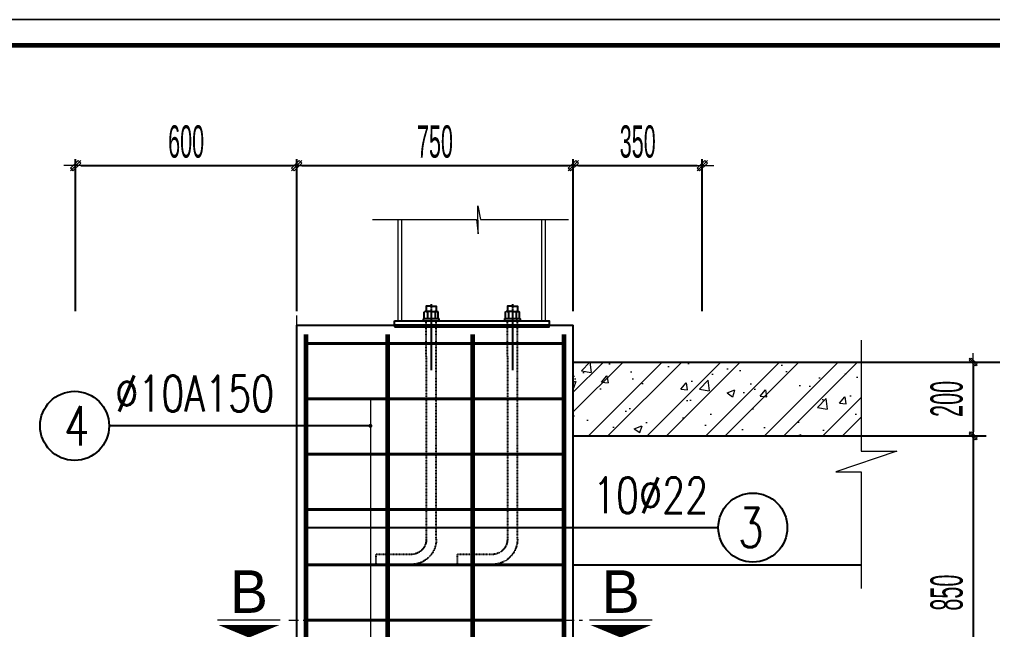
# Model space of a CAD drawing. Header units: inches. Extents: x 541671 to 837720, y 76128 to 1008472.
# Drawn here: x 607470 to 610109, y 363793 to 365446 of the extents above; entities that cross this region are included whole.
import ezdxf
from ezdxf.enums import TextEntityAlignment as Align

# ---------------------------------------------------------------- set-up
doc = ezdxf.new("R2010")
doc.units = ezdxf.units.IN
doc.header["$MEASUREMENT"] = 0
doc.header["$PDMODE"] = 32
doc.header["$PDSIZE"] = -1
for name, pattern in [('CENTER2', [1.125, 0.75, -0.125, 0.125, -0.125]), ('CENTERX2', [4, 2.5, -0.5, 0.5, -0.5]), ('DASHDOT', [1, 0.5, -0.25, 0, -0.25]), ('HIDDEN', [0.375, 0.25, -0.125]), ('HIDDEN2', [0.1875, 0.125, -0.0625])]:
    doc.linetypes.add(name, pattern=pattern)
doc.layers.get('0').update_dxf_attribs({"lineweight": 18})
for name, color, linetype in [('BOLTS', 1, 'Continuous'), ('Khungten_LCDI', 7, 'Continuous'), ('Thep 2', 3, 'Continuous')]:
    doc.layers.add(name, color=color, linetype=linetype)
for name, color, linetype, lineweight in [('EG Net thay', 7, 'Continuous', 20), ('ISO', 153, 'Continuous', 15), ('KICHTHUOC', 4, 'Continuous', 18), ('LC Dim', 8, 'Continuous', 18), ('LC Dim @ 1', 8, 'Continuous', 18), ('LC ISO', 153, 'Continuous', 13), ('LC Khac', 4, 'Continuous', 9), ('LC MANH DUT', 35, 'HIDDEN', 5), ('LC Net dam2', 6, 'Continuous', 40), ('LC Net dam3', 1, 'Continuous', 60), ('LC Net thay', 7, 'Continuous', 25), ('LC Net truc', 79, 'DASHDOT', 13), ('LC Text1', 3, 'Continuous', 20), ('LC Text2', 7, 'Continuous', 25)]:
    doc.layers.add(name, color=color, linetype=linetype, lineweight=lineweight)
doc.styles.add('HOATBIF', font='hoatbif.shx', dxfattribs={"width": 0.5})
doc.styles.add('Khungten', font='VHAVAN_2.TTF', dxfattribs={"width": 0.8, "height": 5000})
doc.styles.add('LC 1', font='VHAVANB_2.TTF')
doc.styles.add('LC 3', font='vnsimli.shx', dxfattribs={"width": 0.75})
doc.styles.add('Title', font='VHAVAN_2.TTF', dxfattribs={"width": 0.8})
doc.dimstyles.new('1-100(1-25)', dxfattribs={"dimscale": 25, "dimtxt": 2.5, "dimasz": 0.35, "dimexe": 0.5, "dimexo": 0, "dimgap": 0.8, "dimtad": 1, "dimdec": 0, "dimzin": 0, "dimdsep": 46, "dimtxsty": 'HOATBIF', "dimblk1": 'DOT', "dimblk2": 'DOT', "dimsah": 1, "dimcen": -1, "dimdle": 1, "dimclrd": 256, "dimclre": 256, "dimclrt": 4, "dimadec": 3, "dimazin": 2, "dimtfac": 0.333333, "dimtdec": 0, "dimtix": 1, "dimtmove": 2, "dimatfit": 3, "dimldrblk": 'DOT', "dimfxl": 1, "dimtvp": 0.833333, "dimtolj": 1, "dimtzin": 0, "dimarcsym": 0})
doc.dimstyles.new('Copy of 1-100(1-35)', dxfattribs={"dimscale": 35, "dimtxt": 2.5, "dimasz": 0.3, "dimexe": 1, "dimexo": 1, "dimgap": 0.8, "dimtad": 1, "dimdec": 0, "dimzin": 0, "dimdsep": 46, "dimtxsty": 'HOATBIF', "dimblk1": 'DOT', "dimblk2": 'DOT', "dimsah": 1, "dimcen": -0.1, "dimdle": 1, "dimclrd": 256, "dimclre": 256, "dimclrt": 4, "dimadec": 3, "dimazin": 2, "dimtfac": 0.333333, "dimtdec": 0, "dimtix": 1, "dimtmove": 2, "dimatfit": 3, "dimldrblk": 'DOT', "dimfxl": 1, "dimtvp": 0.833333, "dimtolj": 1, "dimtzin": 0, "dimarcsym": 0})
doc.dimstyles.new('Copy of 1-35', dxfattribs={"dimscale": 35, "dimtxt": 2.5, "dimasz": 0.4, "dimexe": 0.5, "dimexo": 0, "dimgap": 0.6, "dimtad": 1, "dimdec": 0, "dimzin": 0, "dimdsep": 46, "dimtxsty": 'HOATBIF', "dimblk1": 'DOT', "dimblk2": 'DOT', "dimsah": 1, "dimcen": -1, "dimdle": 1, "dimclrd": 256, "dimclre": 256, "dimclrt": 130, "dimadec": 0, "dimazin": 0, "dimtfac": 0.333333, "dimtdec": 0, "dimtix": 1, "dimtmove": 2, "dimatfit": 3, "dimldrblk": 'DOT', "dimfxl": 0.5, "dimtvp": 0.833333, "dimtolj": 1, "dimtzin": 12, "dimarcsym": 0})

# ---------------------------------------------------------------- blocks, each defined once
blk = doc.blocks.new('lcdi fix')
at = {"layer": 'Defpoints', "lineweight": 0}
blk.add_lwpolyline([(-1200, -14850), (-1200, 14850), (40800, 14850), (40800, -14850)], close=True, dxfattribs=at)
at = {"layer": 'Khungten_LCDI', "color": 5, "lineweight": 60}
blk.add_lwpolyline([(0, -14650), (0, 14650), (40600, 14650), (40600, -14650)], close=True, dxfattribs=at)
at = {"color": 7, "style": 'Khungten', "width": 0.8}
for tag, p in [('REVISION', (39498.8, -10746.3)), ('NGAYHT', (39546.1, -11609.4))]:
    blk.add_attdef(tag, text='', height=200, dxfattribs=at).set_placement(p, align=Align.CENTER)
at = {"layer": 'LC Text1', "style": 'Title', "width": 1.824646}
for tag, p, p2 in [('TENBANVE1', (36912.7, -8885.8), (40339.1, -8885.8)), ('TENBANVE2', (36912.7, -9562.5), (40339.1, -9562.5))]:
    blk.add_attdef(tag, text='', height=250, dxfattribs=at).set_placement(p, p2, align=Align.FIT)
at = {"layer": 'LC Text1', "style": 'Title', "width": 0.7}
blk.add_attdef('SOBANVE', text='', height=250, dxfattribs=at).set_placement((39562, -13896.2), align=Align.CENTER)
blk = doc.blocks.new('DOT')
at = {"layer": 'KICHTHUOC'}
blk.add_line((-2.25, 0), (2.25, 0), dxfattribs=at)
at = {"layer": 'KICHTHUOC', "color": 4}
blk.add_line((-1, -1), (1, 1), dxfattribs=at)
blk.add_lwpolyline([(0.5, 1), (-1, -0.5), (-0.5, -1), (1, 0.5)], close=True, dxfattribs=at)
blk = doc.blocks.new('*D300')
at = {"layer": 'Defpoints', "color": 0, "ltscale": 2, "transparency": 16777216}
for p in [(609709.4, 364318), (609609.4, 363468), (610057, 363468)]:
    blk.add_point(p, dxfattribs=at)
at = {"layer": 'LC Dim', "lineweight": -2, "ltscale": 2, "transparency": 16777216}
for p, q in [((609744.4, 364318), (610092, 364318)), ((610057, 364307.5), (610057, 363478.5)), ((609644.4, 363468), (610092, 363468))]:
    blk.add_line(p, q, dxfattribs=at)
at = {"layer": 'LC Dim', "lineweight": -2, "ltscale": 2, "transparency": 16777216, "xscale": 10.5, "yscale": 10.5, "zscale": 10.5}
for p, rotation in [((610057, 364318), 90), ((610057, 363468), 270)]:
    blk.add_blockref('DOT', p, dxfattribs=dict(at, rotation=rotation))
at = {"layer": 'LC Dim', "color": 4, "ltscale": 2, "transparency": 16777216, "insert": (609985.3, 363893), "char_height": 87.5, "attachment_point": 5, "rotation": 90, "style": 'HOATBIF'}
blk.add_mtext('\\A1;850', dxfattribs=at)
blk = doc.blocks.new('*D303')
at = {"layer": 'Defpoints', "color": 0, "ltscale": 2, "transparency": 16777216}
for p in [(609709.4, 364518), (609609.4, 362668), (610262.7, 362668)]:
    blk.add_point(p, dxfattribs=at)
at = {"layer": 'LC Dim', "lineweight": -2, "ltscale": 2, "transparency": 16777216}
for p, q in [((609744.4, 364518), (610297.7, 364518)), ((610262.7, 364507.5), (610262.7, 362678.5)), ((609644.4, 362668), (610297.7, 362668))]:
    blk.add_line(p, q, dxfattribs=at)
at = {"layer": 'LC Dim', "lineweight": -2, "ltscale": 2, "transparency": 16777216, "xscale": 10.5, "yscale": 10.5, "zscale": 10.5}
for p, rotation in [((610262.7, 364518), 90), ((610262.7, 362668), 270)]:
    blk.add_blockref('DOT', p, dxfattribs=dict(at, rotation=rotation))
at = {"layer": 'LC Dim', "color": 4, "ltscale": 2, "transparency": 16777216, "insert": (610191, 363593), "char_height": 87.5, "attachment_point": 5, "rotation": 90, "style": 'HOATBIF'}
blk.add_mtext('\\A1;1850', dxfattribs=at)
blk = doc.blocks.new('*D313')
at = {"layer": 'Defpoints', "color": 0, "ltscale": 2, "transparency": 16777216}
for p in [(609709.4, 364518), (609709.4, 364318), (610057, 364318)]:
    blk.add_point(p, dxfattribs=at)
at = {"layer": 'LC Dim', "lineweight": -2, "ltscale": 2, "transparency": 16777216}
for p, q in [((609744.4, 364518), (610092, 364518)), ((610057, 364507.5), (610057, 364328.5)), ((609744.4, 364318), (610092, 364318))]:
    blk.add_line(p, q, dxfattribs=at)
at = {"layer": 'LC Dim', "lineweight": -2, "ltscale": 2, "transparency": 16777216, "xscale": 10.5, "yscale": 10.5, "zscale": 10.5}
for p, rotation in [((610057, 364518), 90), ((610057, 364318), 270)]:
    blk.add_blockref('DOT', p, dxfattribs=dict(at, rotation=rotation))
at = {"layer": 'LC Dim', "color": 4, "ltscale": 2, "transparency": 16777216, "insert": (609985.3, 364418), "char_height": 87.5, "attachment_point": 5, "rotation": 90, "style": 'HOATBIF'}
blk.add_mtext('\\A1;200', dxfattribs=at)
blk = doc.blocks.new('*U19')
at = {"layer": 'LC Khac', "color": 1, "ltscale": 2}
for p, q in [((0, 0), (-485.5, 0)), ((2882.1, 0), (2396.6, 0))]:
    blk.add_line(p, q, dxfattribs=at)
for points in [[(-242.7, -134, 0, 471.4, 0), (-242.7, -36.6, 275, 275, 0)], [(2639.3, -134, 0, 471.4, 0), (2639.3, -36.6, 275, 275, 0)]]:
    blk.add_lwpolyline(points, format="xyseb", dxfattribs=at)
at = {"layer": 'LC MANH DUT', "ltscale": 300}
blk.add_line((66.3, 0), (2343.8, 0), dxfattribs=at)
at = {"ltscale": 2, "style": 'LC 1'}
for p in [(-242.7, 222.2), (2639.3, 222.2)]:
    blk.add_attdef('LC', text='', height=330, dxfattribs=at).set_placement(p, align=Align.MIDDLE_CENTER)
blk = doc.blocks.new('*U167')
h = blk.add_hatch()
h.set_pattern_fill('ANSI31', color=8, scale=2.2, angle=30, style=0)
h.set_pattern_definition([(195, (-7324.65653, -11578.45816), (-0.0711752374, 0.265629602), [])])
edge = h.paths.add_edge_path()
edge.add_line((-11.5, 130.9), (-11.5, 130.9))
edge.add_ellipse((-13.6, 130.7), major_axis=(-1.52, -1.52), ratio=1, start_angle=141.1342, end_angle=215.0819)
edge.add_line((-13.3, 132.8), (-13.3, 132.8))
edge.add_line((-13.3, 132.8), (-9.6, 132.8))
edge.add_line((-9.6, 132.8), (-9.6, 132.8))
edge.add_ellipse((-9.3, 130.7), major_axis=(-1.52, -1.52), ratio=1, start_angle=232.9978, end_angle=308.8658)
h = blk.add_hatch()
h.set_pattern_fill('ANSI31', color=8, scale=2.2, angle=30, style=0)
h.set_pattern_definition([(345, (7324.65653, -11578.45816), (0.0711752374, 0.265629602), [])])
edge = h.paths.add_edge_path()
edge.add_line((11.5, 130.9), (11.5, 130.9))
edge.add_ellipse((13.6, 130.7), major_axis=(1.52, -1.52), ratio=1, start_angle=144.9181, end_angle=218.8658, ccw=False)
edge.add_line((13.3, 132.8), (13.3, 132.8))
edge.add_line((13.3, 132.8), (9.6, 132.8))
edge.add_line((9.6, 132.8), (9.6, 132.8))
edge.add_ellipse((9.3, 130.7), major_axis=(1.52, -1.52), ratio=1, start_angle=51.1342, end_angle=127.0022, ccw=False)
h = blk.add_hatch()
h.set_pattern_fill('ANSI31', color=8, scale=2.2, angle=30, style=0)
h.set_pattern_definition([(165, (-7324.65653, 11823.09452), (-0.0711752374, -0.265629602), [])])
edge = h.paths.add_edge_path()
edge.add_line((-11.5, 113.7), (-11.5, 113.7))
edge.add_ellipse((-13.6, 114), major_axis=(-1.52, -1.52), ratio=1, start_angle=54.9181, end_angle=128.8658, ccw=False)
edge.add_line((-13.3, 111.9), (-13.3, 111.8))
edge.add_line((-13.3, 111.8), (-9.6, 111.8))
edge.add_line((-9.6, 111.8), (-9.6, 111.8))
edge.add_ellipse((-9.3, 114), major_axis=(-1.52, -1.52), ratio=1, start_angle=321.1342, end_angle=397.0022, ccw=False)
h = blk.add_hatch()
h.set_pattern_fill('ANSI31', color=8, scale=2.2, angle=30, style=0)
h.set_pattern_definition([(15, (7324.65653, 11823.09452), (0.0711752374, -0.265629602), [])])
edge = h.paths.add_edge_path()
edge.add_line((11.5, 113.7), (11.5, 113.7))
edge.add_ellipse((13.6, 114), major_axis=(1.52, -1.52), ratio=1, start_angle=231.1342, end_angle=305.0819)
edge.add_line((13.3, 111.9), (13.3, 111.8))
edge.add_line((13.3, 111.8), (9.6, 111.8))
edge.add_line((9.6, 111.8), (9.6, 111.8))
edge.add_ellipse((9.3, 114), major_axis=(1.52, -1.52), ratio=1, start_angle=-37.0022, end_angle=38.8658)
at = {"color": 8, "linetype": 'CENTER2'}
blk.add_line((0, 154.8), (0, -41.9), dxfattribs=at)
at = {"color": 8}
for p, q in [((0, 132.8), (-18.9, 132.8)), ((-11.5, 130.7), (-11.5, 114)), ((0, 132.8), (18.9, 132.8)), ((11.5, 130.7), (11.5, 114))]:
    blk.add_line(p, q, dxfattribs=at)
at = {"color": 3, "linetype": 'HIDDEN2'}
for p, q in [((-15, 0), (-15, 105.8)), ((15, 0), (15, 105.8))]:
    blk.add_line(p, q, dxfattribs=at)
at = {"color": 3}
for points in [[(0, 149.3), (-14.7, 149.3, 0.414214), (-15, 149), (-15, 132.8)], [(0, 149.3), (14.7, 149.3, -0.414214), (15, 149), (15, 132.8)]]:
    blk.add_lwpolyline(points, format="xyb", dxfattribs=at)
at = {"color": 8}
for points in [[(-18.9, 111.8, -0.414214), (-21, 114), (-21, 130.7, -0.414214), (-18.9, 132.8)], [(18.9, 111.8, 0.414214), (21, 114), (21, 130.7, 0.414214), (18.9, 132.8)]]:
    blk.add_lwpolyline(points, format="xyb", dxfattribs=at)
at = {"color": 3}
blk.add_lwpolyline([(0, 105.8), (-21.9, 105.8, -0.414214), (-24, 108), (-24, 109.7, -0.414214), (-21.9, 111.8), (0, 111.8), (21.9, 111.8, -0.414214), (24, 109.7), (24, 108, -0.414214), (21.9, 105.8)], format="xyb", close=True, dxfattribs=at)
at = {"color": 8}
blk.add_lwpolyline([(-18.9, 111.8), (0, 111.8)], dxfattribs=at)
for centre, start, end in [((-13.6, 130.7), 360, 90), ((-13.6, 130.7), 360, 90), ((-9.3, 130.7), 90, 180), ((-9.3, 130.7), 90, 180), ((9.3, 130.7), 360, 90), ((9.3, 130.7), 360, 90), ((13.6, 130.7), 90, 180), ((13.6, 130.7), 90, 180), ((-13.6, 114), 270, 0), ((-9.3, 114), 180, 270), ((9.3, 114), 270, 0), ((13.6, 114), 180, 270)]:
    blk.add_arc(centre, 2.15, start, end, dxfattribs=at)
at = {"layer": 'BOLTS', "color": 3, "linetype": 'HIDDEN2'}
blk.add_lwpolyline([(15, 0), (15, -546, 0.414214), (60, -591), (165, -591), (165, -621), (60, -621, -0.414214), (-15, -546), (-15, 0)], format="xyb", dxfattribs=at)
blk = doc.blocks.new('*D346')
at = {"layer": 'Defpoints', "color": 0, "ltscale": 50, "transparency": 16777216}
for p in [(608222, 365050.4), (607622, 364655.4), (608222, 364655.4)]:
    blk.add_point(p, dxfattribs=at)
at = {"layer": 'LC Dim', "lineweight": -2, "ltscale": 50, "transparency": 16777216}
for p, q in [((607622, 364655.4), (607622, 365067.9)), ((608222, 364655.4), (608222, 365067.9)), ((607636, 365050.4), (608208, 365050.4))]:
    blk.add_line(p, q, dxfattribs=at)
at = {"layer": 'LC Dim', "lineweight": -2, "ltscale": 50, "transparency": 16777216, "xscale": 14, "yscale": 14, "zscale": 14, "rotation": 180}
blk.add_blockref('DOT', (607622, 365050.4), dxfattribs=at)
at = {"layer": 'LC Dim', "lineweight": -2, "ltscale": 50, "transparency": 16777216, "xscale": 14, "yscale": 14, "zscale": 14}
blk.add_blockref('DOT', (608222, 365050.4), dxfattribs=at)
at = {"layer": 'LC Dim', "color": 130, "ltscale": 50, "transparency": 16777216, "insert": (607922, 365115.1), "char_height": 87.5, "attachment_point": 5, "style": 'HOATBIF'}
blk.add_mtext('\\A1;600', dxfattribs=at)
blk = doc.blocks.new('*D347')
at = {"layer": 'Defpoints', "color": 0, "ltscale": 50, "transparency": 16777216}
for p in [(608972, 365050.4), (608222, 364655.4), (608972, 364655.4)]:
    blk.add_point(p, dxfattribs=at)
at = {"layer": 'LC Dim', "lineweight": -2, "ltscale": 50, "transparency": 16777216}
for p, q in [((608222, 364655.4), (608222, 365067.9)), ((608972, 364655.4), (608972, 365067.9)), ((608236, 365050.4), (608958, 365050.4))]:
    blk.add_line(p, q, dxfattribs=at)
at = {"layer": 'LC Dim', "lineweight": -2, "ltscale": 50, "transparency": 16777216, "xscale": 14, "yscale": 14, "zscale": 14, "rotation": 180}
blk.add_blockref('DOT', (608222, 365050.4), dxfattribs=at)
at = {"layer": 'LC Dim', "lineweight": -2, "ltscale": 50, "transparency": 16777216, "xscale": 14, "yscale": 14, "zscale": 14}
blk.add_blockref('DOT', (608972, 365050.4), dxfattribs=at)
at = {"layer": 'LC Dim', "color": 130, "ltscale": 50, "transparency": 16777216, "insert": (608597, 365115.1), "char_height": 87.5, "attachment_point": 5, "style": 'HOATBIF'}
blk.add_mtext('\\A1;750', dxfattribs=at)
blk = doc.blocks.new('*D348')
at = {"layer": 'Defpoints', "color": 0, "ltscale": 50, "transparency": 16777216}
for p in [(609322, 365050.4), (608972, 364655.4), (609322, 364655.4)]:
    blk.add_point(p, dxfattribs=at)
at = {"layer": 'LC Dim', "lineweight": -2, "ltscale": 50, "transparency": 16777216}
for p, q in [((608972, 364655.4), (608972, 365067.9)), ((609322, 364655.4), (609322, 365067.9)), ((608986, 365050.4), (609308, 365050.4))]:
    blk.add_line(p, q, dxfattribs=at)
at = {"layer": 'LC Dim', "lineweight": -2, "ltscale": 50, "transparency": 16777216, "xscale": 14, "yscale": 14, "zscale": 14, "rotation": 180}
blk.add_blockref('DOT', (608972, 365050.4), dxfattribs=at)
at = {"layer": 'LC Dim', "lineweight": -2, "ltscale": 50, "transparency": 16777216, "xscale": 14, "yscale": 14, "zscale": 14}
blk.add_blockref('DOT', (609322, 365050.4), dxfattribs=at)
at = {"layer": 'LC Dim', "color": 130, "ltscale": 50, "transparency": 16777216, "insert": (609147, 365115.1), "char_height": 87.5, "attachment_point": 5, "style": 'HOATBIF'}
blk.add_mtext('\\A1;350', dxfattribs=at)
blk = doc.blocks.new('*U285')
at = {"layer": 'LC ISO', "ltscale": 2}
blk.add_leader([(0, 75), (0, -75)], dimstyle='1-100(1-25)', override={"dimgap": 0.8, "dimtad": 0}, dxfattribs=at)
blk = doc.blocks.new('*U286')
at = {"layer": 'LC Dim', "color": 0, "linetype": 'ByBlock', "lineweight": -2, "transparency": 16777216}
for p in [(0, 0), (0, -150), (0, -300), (0, -450), (0, -600), (0, -750), (0, -900)]:
    blk.add_blockref('*U285', p, dxfattribs=at)

msp = doc.modelspace()

# ---------------------------------------------------------------- hatches: boundary and pattern name
at = {"layer": 'LC Dim @ 1', "ltscale": 50}
h = msp.add_hatch(dxfattribs=at)
h.set_pattern_fill('BTCT', color=256, scale=30)
h.set_pattern_definition([(50, (457638.98, 16933.78), (215.178055, -18.82564), [22.5, -247.5]), (355, (457638.98, 16933.78), (-41.6254, 225.65764), [18, -198]), (100.4514, (457656.9, 16932.21), (173.55281, 206.83186), [19.12206, -210.34263]), (46.1842, (457638.98, 16993.78), (320.17231, -49.6557), [33.75, -371.25]), (96.6356, (457665.66, 16989.64), (280.3988, 292.23536), [28.6831, -315.5139]), (351.1842, (457638.98, 16993.78), (280.39858, 292.23558), [27, -297]), (21, (457668.98, 16978.78), (179.072116, -120.78567), [22.5, -247.5]), (326, (457668.98, 16978.78), (72.9946, 217.54501), [18, -198]), (71.4514, (457683.9, 16968.72), (252.06679, 96.75915), [19.12206, -210.34263]), (37.5, (457638.98, 16933.78), (3.647957, 99.868156), [0, -195.6, 0, -201, 0, -198.75]), (7.5, (457638.98, 16933.78), (78.92086, 118.323514), [0, -114.6, 0, -191.1, 0, -75.75]), (327.5, (457572.08, 16933.78), (160.146731, -6.766462), [0, -75, 0, -234, 0, -310.5]), (317.5, (457542.08, 16933.78), (174.95585, 30.031495), [0, -97.5, 0, -155.4, 0, -220.5]), (45, (457638.98, 16933.78), (-79.549513, 79.549513), []), (45, (457692.01, 16933.78), (-79.549513, 79.549513), [])])
h.paths.add_polyline_path([(608972, 364518), (608972, 364318), (609753.5, 364318), (609753.5, 364518)])

# ---------------------------------------------------------------- linework, layer by layer
at = {"layer": 'EG Net thay'}
for p, q in [((608497, 364630), (608497, 364903.9)), ((608897, 364630), (608897, 364903.9))]:
    msp.add_line(p, q, dxfattribs=at)
at = {"layer": 'ISO'}
for p, q in [((608507, 364630), (608507, 364903.9)), ((608887, 364630), (608887, 364903.9))]:
    msp.add_line(p, q, dxfattribs=at)
msp.add_lwpolyline([(608427.9, 364903.9), (608709.9, 364903.9), (608714.5, 364865.7), (608713.2, 364941.7), (608720.3, 364903.9), (608959, 364903.9)], dxfattribs=at)
at = {"layer": 'LC ISO', "ltscale": 50}
msp.add_lwpolyline([(609753.5, 364576.8), (609753.5, 364276.8), (609850, 364276.8), (609684.5, 364220.8), (609753.5, 364220.8), (609753.5, 363904.3)], dxfattribs=at)
at = {"layer": 'LC Net dam2'}
for p, q in [((608247, 364568), (608947, 364568)), ((608247, 364418), (608947, 364418)), ((608247, 364268), (608947, 364268)), ((608247, 364118), (608947, 364118)), ((608247, 363968), (608947, 363968)), ((608247, 363818), (608947, 363818))]:
    msp.add_line(p, q, dxfattribs=at)
at = {"layer": 'LC Net dam3'}
for points in [[(608247, 364592.3), (608247, 362888.3, -0.414214), (608222, 362863.3), (607941.6, 362863.3), (607968.5, 362888.4)], [(608468.3, 364592.3), (608468.3, 362888.3, -0.414214), (608443.3, 362863.3), (608162.9, 362863.3), (608189.8, 362888.4)], [(608699.2, 364592.3), (608699.2, 362888.3, 0.414214), (608724.2, 362863.3), (609004.6, 362863.3), (608977.7, 362888.4)], [(608947, 364592.3), (608947, 362888.3, 0.414214), (608972, 362863.3), (609252.5, 362863.3), (609225.6, 362888.4)]]:
    msp.add_lwpolyline(points, format="xyb", dxfattribs=at)
at = {"layer": 'LC Net thay', "ltscale": 2}
for p, q in [((608222, 364618), (608972, 364618)), ((608222, 363468), (608222, 364618)), ((608972, 363468), (608972, 364618)), ((608972, 364518), (609753.5, 364518)), ((608972, 364318), (609753.5, 364318)), ((608972, 363968), (609753.5, 363968))]:
    msp.add_line(p, q, dxfattribs=at)
at = {"layer": 'LC Net truc', "linetype": 'CENTERX2', "ltscale": 50}
msp.add_line((608222, 361519), (608222, 364883.8), dxfattribs=at)
at = {"layer": 'LC Text2', "ltscale": 100}
for centre in [(607619.5, 364345), (609459.2, 364069.3)]:
    msp.add_circle(centre, 93.6, dxfattribs=at)
at = {"layer": 'Thep 2', "color": 1, "ltscale": 10}
for points in [[(608487, 364630), (608907, 364630), (608907, 364618), (608487, 364618)], [(608487, 364613), (608907, 364613), (608907, 364618), (608487, 364618)]]:
    msp.add_lwpolyline(points, close=True, dxfattribs=at)

# ---------------------------------------------------------------- block references
ref = msp.add_blockref('*U19', (608177.3, 363818), dxfattribs=dict(xscale=0.35, yscale=0.35, zscale=0.35))
ref.add_attrib('LC', 'B', dxfattribs={"ltscale": 2, "height": 115.5, "style": 'LC 1'}).set_placement((609101, 363895.8), align=Align.MIDDLE_CENTER)
ref.add_attrib('LC', 'B', dxfattribs={"ltscale": 2, "height": 115.5, "style": 'LC 1'}).set_placement((608092.3, 363895.8), align=Align.MIDDLE_CENTER)
at = {"layer": 'BOLTS', "ltscale": 10, "xscale": -0.9090909090909091, "yscale": 0.9090909090909091, "zscale": 0.9090909090909091}
for p in [(608587, 364533.8), (608807, 364533.8)]:
    msp.add_blockref('*U167', p, dxfattribs=at)
at = {"layer": 'LC Dim', "ltscale": 2}
msp.add_blockref('*U286', (608422, 364343), dxfattribs=at)
at = {"layer": 'LC Net thay', "xscale": 0.3500000090783435, "yscale": 0.3500000090783435, "zscale": 0.3500000090783435}
for p in [(605292, 370643.9), (605292, 360248.9)]:
    msp.add_blockref('lcdi fix', p, dxfattribs=at)

# ---------------------------------------------------------------- texts
at = {"layer": 'LC Text2', "linetype": 'ByBlock', "style": 'LC 3', "width": 0.75}
for s, p in [('%%C10A150', (607729.7, 364383.8)), ('10%%C22', (609025.6, 364108.1))]:
    msp.add_text(s, height=97.22, dxfattribs=at).set_placement(p)
at = {"layer": 'LC Text2', "ltscale": 100, "style": 'LC 3', "width": 0.75}
for s, p in [('4', (607624.8, 364345)), ('3', (609453.9, 364069.3))]:
    msp.add_text(s, height=106.9, dxfattribs=at).set_placement(p, align=Align.MIDDLE_CENTER)

# ---------------------------------------------------------------- dimensions: what is measured, and where the dimension line sits
at = {"layer": 'LC Dim', "ltscale": 50}
for base, p1, p2, picture, middle in [((608222, 365050.4), (607622, 364655.4), (608222, 364655.4), '*D346', (607922, 365115.1)), ((608972, 365050.4), (608222, 364655.4), (608972, 364655.4), '*D347', (608597, 365115.1)), ((609322, 365050.4), (608972, 364655.4), (609322, 364655.4), '*D348', (609147, 365115.1))]:
    dim = msp.add_linear_dim(base=base, p1=p1, p2=p2, dimstyle='Copy of 1-35', dxfattribs=at)
    dim.commit()
    dim.dimension.update_dxf_attribs({"geometry": picture, "text_midpoint": middle})
at = {"layer": 'LC Dim', "ltscale": 2}
for base, p1, p2, picture, middle in [((610262.7, 362668), (609709.4, 364518), (609609.4, 362668), '*D303', (610191, 363593)), ((610057, 364318), (609709.4, 364518), (609709.4, 364318), '*D313', (609985.3, 364418)), ((610057, 363468), (609709.4, 364318), (609609.4, 363468), '*D300', (609985.3, 363893))]:
    dim = msp.add_linear_dim(base=base, p1=p1, p2=p2, angle=90, dimstyle='Copy of 1-100(1-35)', dxfattribs=at)
    dim.commit()
    dim.dimension.update_dxf_attribs({"geometry": picture, "text_midpoint": middle})

# ---------------------------------------------------------------- leaders
msp.add_leader([(608422, 364345), (607713.1, 364345)], dimstyle='Copy of 1-100(1-35)', dxfattribs=at)
at = {"layer": 'LC Dim', "ltscale": 50}
for points in [[(608247, 364069.3), (609365.6, 364069.3)], [(608947, 364069.3), (609365.6, 364069.3)]]:
    msp.add_leader(points, dimstyle='Copy of 1-100(1-35)', override={"dimgap": 0.8, "dimtad": 1, "dimfxl": 0.5, "dimtfill": 1, "dimarcsym": 1}, dxfattribs=at)

doc.saveas('drawing.dxf')
